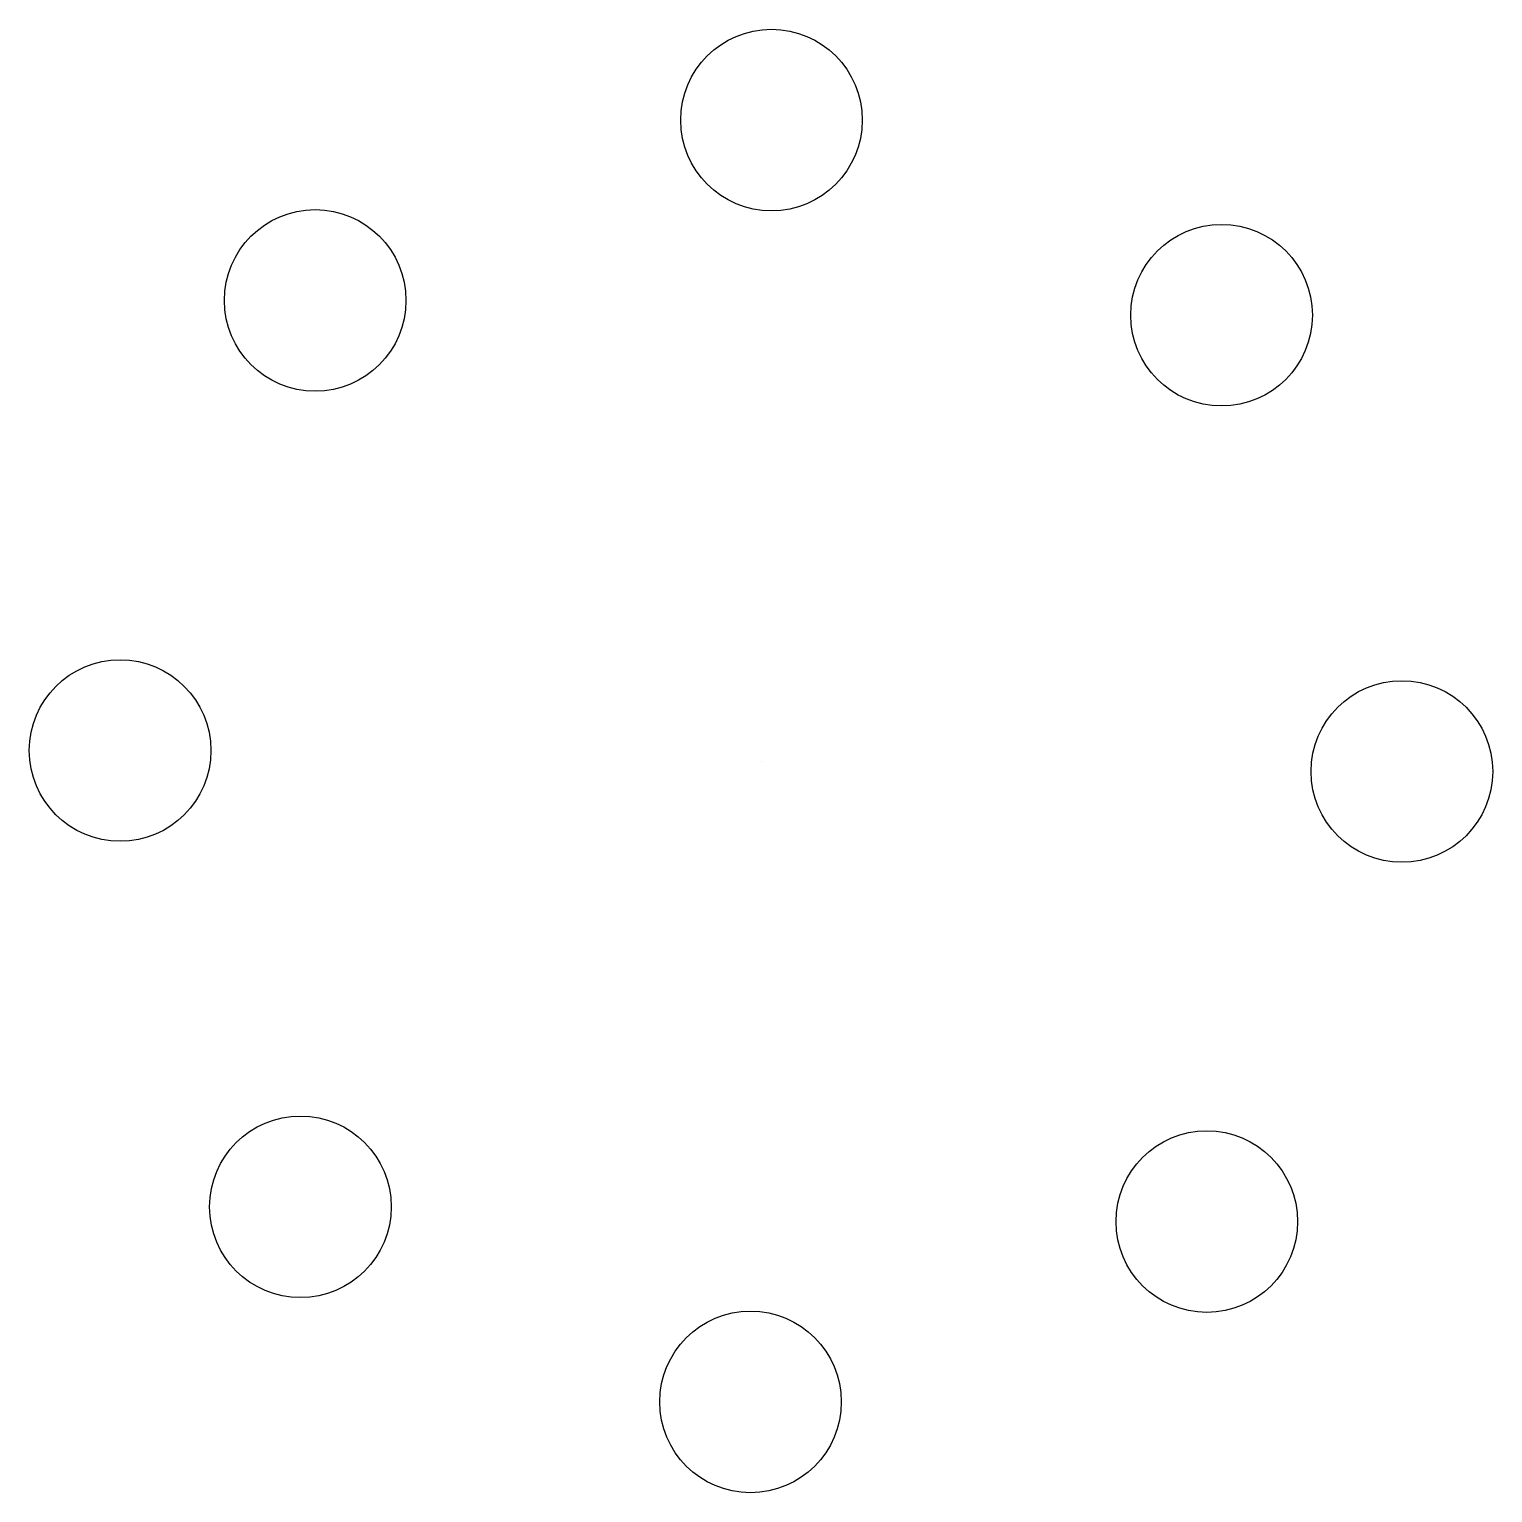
# Model space of a CAD drawing. Header units: millimetres. Extents: x 559.6 to 624.1, y 308.6 to 373.1.
import ezdxf

# ---------------------------------------------------------------- set-up
doc = ezdxf.new("R2010")
doc.units = ezdxf.units.MM
doc.header["$MEASUREMENT"] = 0

# ---------------------------------------------------------------- blocks, each defined once
blk = doc.blocks.new('*U5')
at = {"extrusion": (-1, 0, 0)}
blk.add_circle((0, 0), 4, dxfattribs=at)
blk = doc.blocks.new('*U7')
at = {"color": 0, "linetype": 'ByBlock', "lineweight": -2, "transparency": 16777216, "extrusion": (0, 1, -4.78784e-16), "rotation": 180}
blk.add_blockref('*U5', (-147.148, 0.461, 159.358), dxfattribs=at)
at = {"color": 0, "linetype": 'ByBlock', "lineweight": -2, "transparency": 16777216, "extrusion": (0, 0.707107, -0.707107), "rotation": 180}
blk.add_blockref('*U5', (-147.148, 93.178, 120.953), dxfattribs=at)
at = {"color": 0, "linetype": 'ByBlock', "lineweight": -2, "transparency": 16777216, "extrusion": (0, 0.707107, 0.707107), "rotation": 180}
blk.add_blockref('*U5', (-147.148, -92.256, 120.953), dxfattribs=at)
at = {"color": 0, "linetype": 'ByBlock', "lineweight": -2, "transparency": 16777216, "extrusion": (0, 5.79398e-16, -1), "rotation": 180}
blk.add_blockref('*U5', (-147.148, 131.583, 28.237), dxfattribs=at)
at = {"color": 0, "linetype": 'ByBlock', "lineweight": -2, "transparency": 16777216}
blk.add_blockref('*U5', (147.148, 130.66, 28.237), dxfattribs=at)
at = {"color": 0, "linetype": 'ByBlock', "lineweight": -2, "transparency": 16777216, "extrusion": (0, -0.707107, -0.707107)}
blk.add_blockref('*U5', (147.148, -93.178, -64.48), dxfattribs=at)
at = {"color": 0, "linetype": 'ByBlock', "lineweight": -2, "transparency": 16777216, "extrusion": (0, -0.707107, 0.707107)}
blk.add_blockref('*U5', (147.148, 92.256, -64.48), dxfattribs=at)
at = {"color": 0, "linetype": 'ByBlock', "lineweight": -2, "transparency": 16777216, "extrusion": (0, -1, 1.20043e-15)}
blk.add_blockref('*U5', (147.148, -0.461, -102.885), dxfattribs=at)

msp = doc.modelspace()

# ---------------------------------------------------------------- linework, layer by layer
at = {"extrusion": (0, 1, 0)}
msp.add_line((591.851, 340.825, -155.803), (591.851, 340.825, -211.241), dxfattribs=at)

# ---------------------------------------------------------------- block references
at = {"extrusion": (0, 1, 0), "rotation": 270}
msp.add_blockref('*U7', (-722.972, 0, 340.825), dxfattribs=at)

doc.saveas('drawing.dxf')
